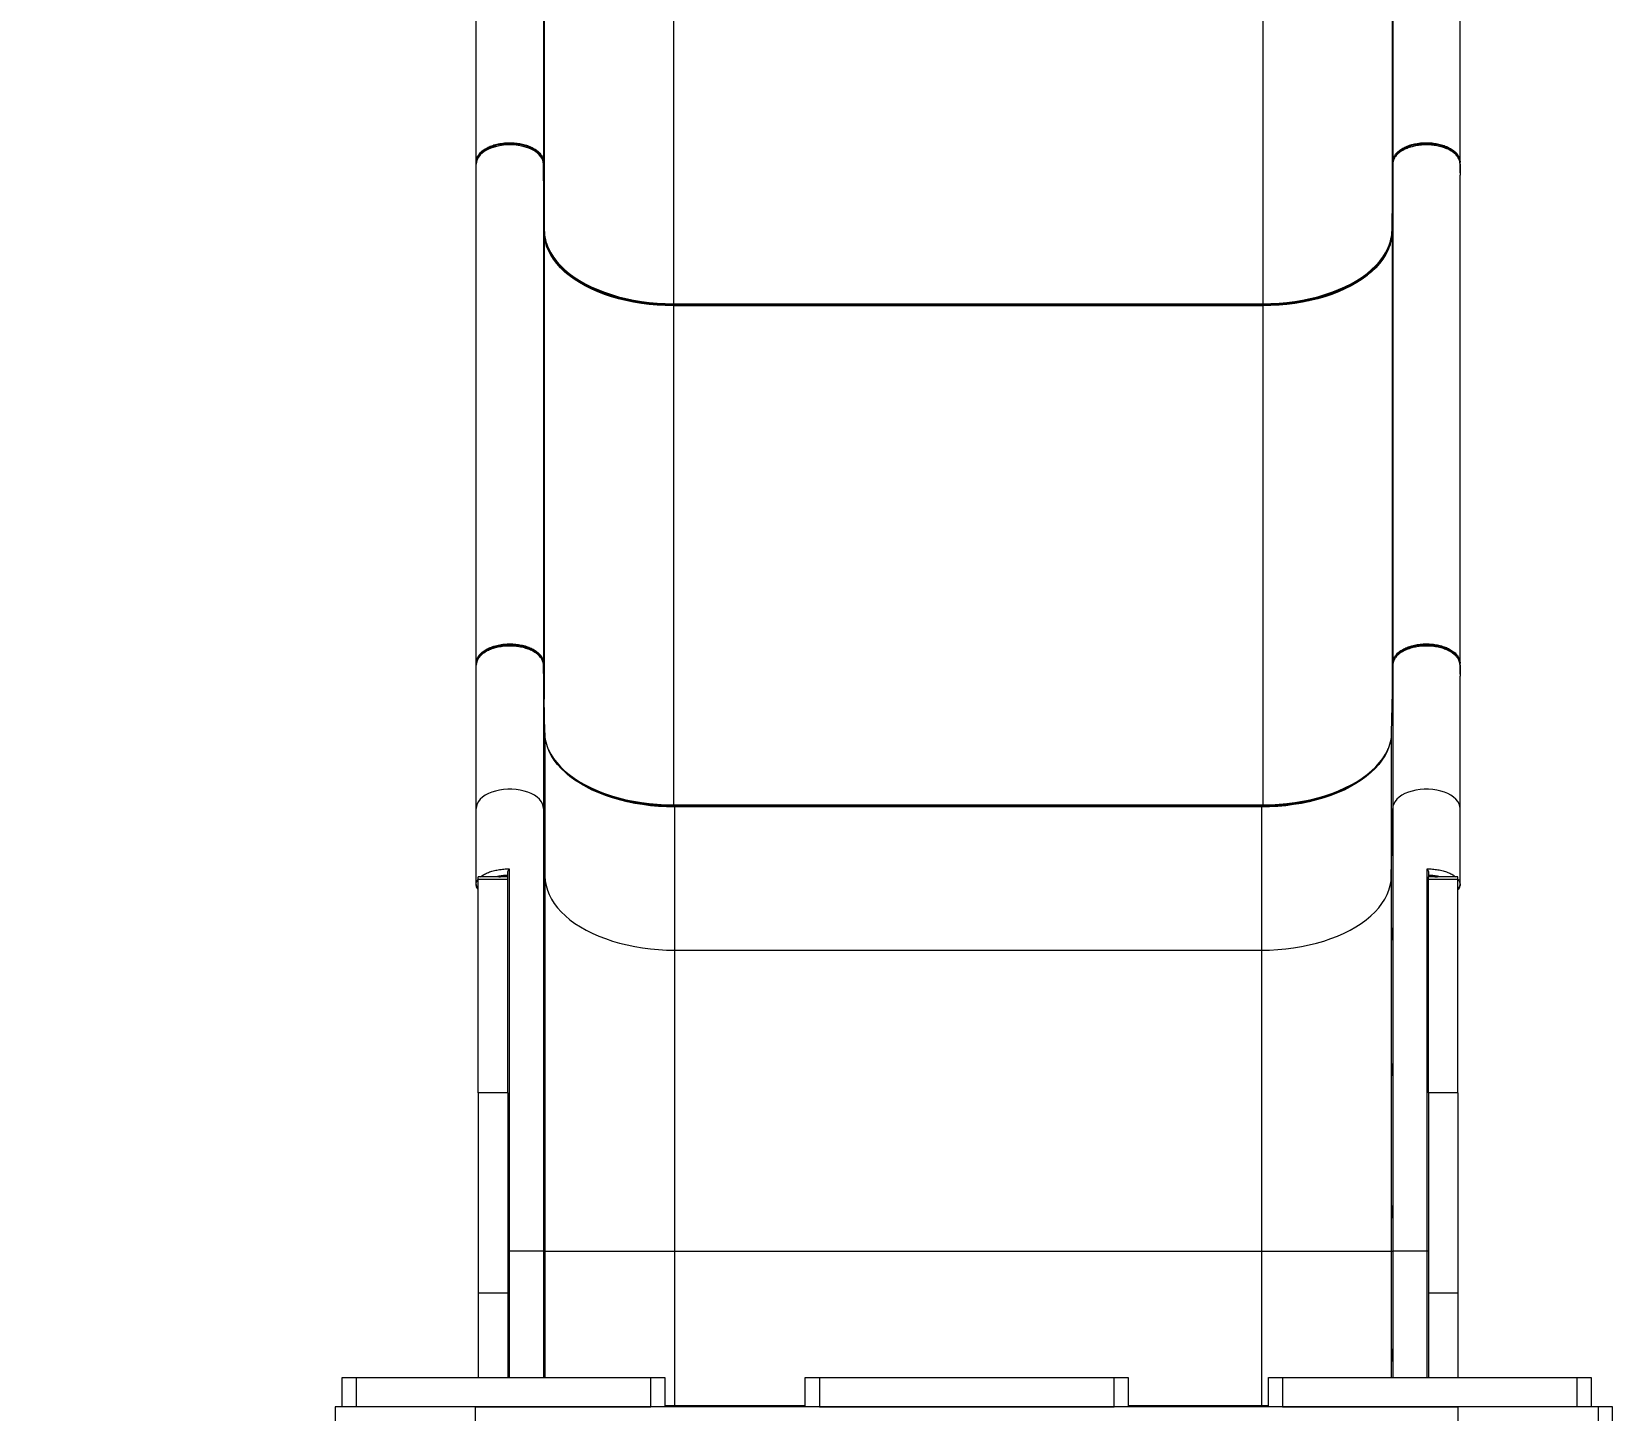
# Model space of a CAD drawing. Header units: millimetres. Extents: x -5377 to 4858, y -4782 to 4333.
# Drawn here: x -1192 to -66, y 369 to 1352 of the extents above; entities that cross this region are included whole.
import ezdxf

# ---------------------------------------------------------------- set-up
doc = ezdxf.new("R2010")
doc.units = ezdxf.units.MM
for name, color, linetype in [('DIKOM_ОБЪЕКТ', 7, 'Continuous'), ('DIKOM_РАЗМЕР_ЗОНА', 7, 'Continuous'), ('DIKOM_РАЗМЕР_ОБЪЕКТА', 7, 'Continuous')]:
    doc.layers.add(name, color=color, linetype=linetype)
doc.styles.add('style1', font='arial.ttf', dxfattribs={"width": 0.8})
doc.dimstyles.new('1-50', dxfattribs={"dimtxt": 300, "dimasz": 200, "dimexe": 100, "dimexo": 0, "dimgap": 100, "dimtad": 1, "dimtxsty": 'style1', "dimcen": 200, "dimclrd": 7, "dimclre": 7, "dimclrt": 7, "dimadec": 1, "dimazin": 2, "dimtfac": 1, "dimtmove": 0, "dimatfit": 2, "dimfxl": 0, "dimlwd": 25, "dimlwe": 18, "dimarcsym": 0})

# ---------------------------------------------------------------- blocks, each defined once
blk = doc.blocks.new('*D10')
at = {"layer": 'Defpoints', "color": 0, "transparency": 16777216}
for p in [(-526.7, 2333.1), (-3994.2, -1578.3), (-849, -1578.3)]:
    blk.add_point(p, dxfattribs=at)
at = {"layer": 'DIKOM_РАЗМЕР_ОБЪЕКТА', "color": 7, "lineweight": 18, "transparency": 16777216}
for p, q in [((-526.7, 2333.1), (-4094.2, 2333.1)), ((-849, -1578.3), (-4094.2, -1578.3))]:
    blk.add_line(p, q, dxfattribs=at)
at = {"layer": 'DIKOM_РАЗМЕР_ОБЪЕКТА', "color": 7, "lineweight": 25, "transparency": 16777216}
blk.add_line((-3994.2, 2133.1), (-3994.2, -1378.3), dxfattribs=at)
at = {"layer": 'DIKOM_РАЗМЕР_ОБЪЕКТА', "color": 7, "transparency": 16777216}
for points in [[(-4027.6, 2133.1), (-3960.9, 2133.1), (-3994.2, 2333.1)], [(-4027.6, -1378.3), (-3960.9, -1378.3), (-3994.2, -1578.3)]]:
    blk.add_solid(points, dxfattribs=at)
at = {"layer": 'DIKOM_РАЗМЕР_ОБЪЕКТА', "color": 7, "transparency": 16777216, "insert": (-4247.5, 413.7), "char_height": 300, "attachment_point": 5, "rotation": 90, "style": 'style1'}
blk.add_mtext('3900', dxfattribs=at)
blk = doc.blocks.new('*D12')
at = {"layer": 'Defpoints', "color": 0, "transparency": 16777216}
for p in [(-965.4, 4333.1), (-4926.5, -3078.3), (-965.4, -3078.3)]:
    blk.add_point(p, dxfattribs=at)
at = {"layer": 'DIKOM_РАЗМЕР_ЗОНА', "color": 7, "lineweight": 18, "transparency": 16777216}
for p, q in [((-965.4, 4333.1), (-5026.5, 4333.1)), ((-965.4, -3078.3), (-5026.5, -3078.3))]:
    blk.add_line(p, q, dxfattribs=at)
at = {"layer": 'DIKOM_РАЗМЕР_ЗОНА', "color": 7, "lineweight": 25, "transparency": 16777216}
blk.add_line((-4926.5, 4133.1), (-4926.5, -2878.3), dxfattribs=at)
at = {"layer": 'DIKOM_РАЗМЕР_ЗОНА', "color": 7, "transparency": 16777216}
for points in [[(-4959.9, 4133.1), (-4893.2, 4133.1), (-4926.5, 4333.1)], [(-4959.9, -2878.3), (-4893.2, -2878.3), (-4926.5, -3078.3)]]:
    blk.add_solid(points, dxfattribs=at)
at = {"layer": 'DIKOM_РАЗМЕР_ЗОНА', "color": 7, "transparency": 16777216, "insert": (-5179.7, 445.5), "char_height": 300, "attachment_point": 5, "rotation": 90, "style": 'style1'}
blk.add_mtext('7400', dxfattribs=at)

msp = doc.modelspace()

# ---------------------------------------------------------------- linework, layer by layer
at = {"layer": 'DIKOM_ОБЪЕКТ', "color": 7, "linetype": 'Continuous', "lineweight": 15}
for p, q in [((-827.45, 1614.272), (-827.45, 1258.628)), ((-222.45, 1614.272), (-222.45, 1258.628)), ((-875.45, 1258.628), (-875.45, 1606.429)), ((-174.45, 1258.628), (-174.45, 1606.429)), ((-826.947, 1565.777), (-826.947, 1210.134)), ((-222.953, 1565.777), (-222.953, 1210.134)), ((-734.948, 1513.322), (-734.948, 1157.679)), ((-314.952, 1513.322), (-314.952, 1157.679)), ((-875.45, 1250.917), (-875.45, 1258.628)), ((-875.45, 1249.278), (-875.45, 1257.121)), ((-827.45, 1258.628), (-826.947, 1210.134)), ((-827.45, 1257.147), (-827.45, 1257.149)), ((-827.45, 1257.121), (-827.45, 1257.121)), ((-827.45, 1257.121), (-827.45, 901.478)), ((-826.947, 1208.627), (-827.45, 1257.121)), ((-222.953, 1210.134), (-222.45, 1258.628)), ((-222.45, 1258.628), (-222.434, 1258.859)), ((-222.45, 1257.136), (-222.45, 1257.121)), ((-222.45, 1257.121), (-222.45, 1257.121)), ((-222.45, 1257.121), (-222.45, 901.478)), ((-174.45, 1250.917), (-174.45, 1258.628)), ((-174.45, 1257.121), (-174.45, 1249.278)), ((-875.45, 901.478), (-875.45, 1249.278)), ((-174.45, 901.478), (-174.45, 1249.278)), ((-826.947, 1208.627), (-826.947, 875.757)), ((-222.953, 1210.134), (-222.95, 1210.072)), ((-222.953, 1208.627), (-222.953, 875.757)), ((-734.948, 1157.679), (-734.948, 1156.932)), ((-734.948, 1157.679), (-314.952, 1157.679)), ((-314.952, 1156.932), (-734.948, 1156.932)), ((-734.948, 1156.385), (-734.948, 1156.932)), ((-314.952, 1156.385), (-734.948, 1156.385)), ((-734.948, 1156.172), (-734.948, 1156.385)), ((-734.948, 1156.172), (-734.948, 800.529)), ((-314.952, 1156.172), (-734.948, 1156.172)), ((-314.952, 1157.679), (-314.952, 1156.932)), ((-314.952, 1156.932), (-314.952, 1156.385)), ((-314.952, 1156.172), (-314.952, 1156.385)), ((-314.952, 1156.172), (-314.952, 800.529)), ((-875.45, 893.766), (-875.45, 901.478)), ((-827.45, 901.478), (-827.419, 898.468)), ((-222.481, 898.468), (-222.45, 901.478)), ((-222.45, 901.478), (-222.434, 901.709)), ((-174.45, 893.766), (-174.45, 901.478)), ((-875.45, 892.128), (-875.45, 899.971)), ((-875.45, 797.926), (-875.45, 892.128)), ((-827.45, 899.971), (-827.45, 797.926)), ((-826.449, 851.791), (-827.45, 899.971)), ((-222.45, 899.971), (-223.451, 851.791)), ((-222.45, 899.971), (-222.45, 797.926)), ((-174.45, 899.971), (-174.45, 892.128)), ((-174.45, 797.926), (-174.45, 892.128)), ((-826.449, 851.791), (-826.449, 749.745)), ((-223.451, 851.791), (-223.451, 749.745)), ((-225.619, 840.683), (-225.52, 840.916)), ((-734.948, 800.529), (-734.948, 799.781)), ((-734.948, 800.529), (-314.952, 800.529)), ((-314.952, 799.781), (-734.948, 799.781)), ((-734.948, 799.244), (-734.948, 799.781)), ((-314.952, 800.529), (-314.952, 799.781)), ((-314.952, 799.781), (-314.952, 799.242)), ((-875.45, 743.665), (-875.45, 797.926)), ((-827.45, 797.926), (-827.45, 482.459)), ((-827.45, 797.926), (-826.449, 749.745)), ((-315.95, 799.235), (-733.95, 799.235)), ((-733.95, 799.235), (-733.95, 799.022)), ((-733.95, 696.976), (-733.95, 799.022)), ((-315.95, 799.022), (-733.95, 799.022)), ((-315.95, 799.235), (-315.95, 799.022)), ((-315.95, 799.022), (-315.95, 696.976)), ((-223.451, 749.745), (-222.45, 797.926)), ((-222.45, 797.926), (-222.45, 482.459)), ((-174.45, 743.665), (-174.45, 797.926)), ((-851.972, 754.948), (-851.972, 482.459)), ((-197.928, 482.459), (-197.928, 754.948)), ((-875.45, 743.1), (-875.45, 743.665)), ((-852.95, 749.164), (-873.95, 749.164)), ((-873.95, 747.265), (-873.95, 749.164)), ((-852.95, 747.265), (-873.95, 747.265)), ((-873.95, 595.405), (-873.95, 747.265)), ((-852.95, 749.164), (-852.95, 752.386)), ((-852.95, 747.265), (-852.95, 749.164)), ((-852.95, 595.405), (-852.95, 747.265)), ((-826.449, 749.745), (-826.449, 482.459)), ((-223.451, 749.745), (-223.451, 482.459)), ((-196.95, 752.386), (-196.95, 749.164)), ((-175.95, 749.164), (-196.95, 749.164)), ((-196.95, 747.265), (-196.95, 749.164)), ((-175.95, 747.265), (-196.95, 747.265)), ((-196.95, 595.405), (-196.95, 747.265)), ((-175.95, 747.265), (-175.95, 749.164)), ((-175.95, 595.405), (-175.95, 747.265)), ((-174.45, 743.665), (-174.45, 743.1)), ((-875.45, 743.054), (-875.45, 743.1)), ((-174.45, 743.1), (-174.45, 743.054)), ((-733.95, 482.459), (-733.95, 696.976)), ((-733.95, 696.976), (-315.95, 696.976)), ((-315.95, 696.976), (-315.95, 482.459)), ((-852.95, 595.405), (-873.95, 595.405)), ((-873.95, 595.405), (-873.95, 452.654)), ((-852.95, 595.405), (-852.95, 452.654)), ((-175.95, 595.405), (-196.95, 595.405)), ((-196.95, 595.405), (-196.95, 452.654)), ((-175.95, 595.405), (-175.95, 452.654)), ((-852.95, 482.459), (-851.972, 482.459)), ((-827.45, 482.459), (-851.972, 482.459)), ((-851.972, 482.459), (-851.972, 392.503)), ((-827.45, 482.459), (-827.45, 392.503)), ((-827.45, 482.459), (-826.449, 482.459)), ((-826.449, 482.459), (-733.95, 482.459)), ((-826.449, 482.459), (-826.449, 392.503)), ((-733.95, 372.503), (-733.95, 482.459)), ((-733.95, 482.459), (-315.95, 482.459)), ((-315.95, 482.459), (-223.451, 482.459)), ((-315.95, 482.459), (-315.95, 372.503)), ((-223.451, 482.459), (-222.45, 482.459)), ((-223.451, 482.459), (-223.451, 392.503)), ((-222.45, 482.459), (-222.45, 392.503)), ((-197.928, 482.459), (-222.45, 482.459)), ((-196.95, 482.459), (-197.928, 482.459)), ((-197.928, 392.503), (-197.928, 482.459)), ((-852.95, 452.654), (-873.95, 452.654)), ((-873.95, 452.654), (-873.95, 392.503)), ((-852.95, 452.654), (-852.95, 392.503)), ((-175.95, 452.654), (-196.95, 452.654)), ((-196.95, 452.654), (-196.95, 392.503)), ((-175.95, 452.654), (-175.95, 392.503)), ((-970.95, 371.503), (-970.95, 392.503)), ((-970.95, 392.503), (-960.95, 392.503)), ((-960.95, 392.503), (-960.95, 371.503)), ((-960.95, 392.503), (-750.95, 392.503)), ((-750.95, 371.503), (-750.95, 392.503)), ((-750.95, 392.503), (-740.95, 392.503)), ((-740.95, 392.503), (-740.95, 371.503)), ((-640.95, 371.503), (-640.95, 392.503)), ((-640.95, 392.503), (-630.95, 392.503)), ((-630.95, 392.503), (-630.95, 371.503)), ((-630.95, 392.503), (-420.95, 392.503)), ((-420.95, 371.503), (-420.95, 392.503)), ((-420.95, 392.503), (-410.95, 392.503)), ((-410.95, 392.503), (-410.95, 371.503)), ((-310.95, 371.503), (-310.95, 392.503)), ((-310.95, 392.503), (-300.95, 392.503)), ((-300.95, 392.503), (-300.95, 371.503)), ((-300.95, 392.503), (-90.95, 392.503)), ((-90.95, 371.503), (-90.95, 392.503)), ((-90.95, 392.503), (-80.95, 392.503)), ((-80.95, 392.503), (-80.95, 371.503)), ((-740.95, 372.503), (-733.95, 372.503)), ((-733.95, 371.503), (-733.95, 372.503)), ((-733.95, 372.503), (-640.95, 372.503)), ((-410.95, 372.503), (-315.95, 372.503)), ((-315.95, 371.503), (-315.95, 372.503)), ((-315.95, 372.503), (-310.95, 372.503)), ((-875.95, 371.503), (-975.95, 371.503)), ((-975.95, 371.503), (-975.95, 271.503)), ((-875.95, 271.503), (-875.95, 371.503)), ((-875.95, 371.503), (-750.95, 371.503)), ((-175.95, 371.503), (-875.95, 371.503)), ((-630.95, 371.503), (-420.95, 371.503)), ((-300.95, 371.503), (-175.95, 371.503)), ((-175.95, 371.503), (-175.95, 271.503)), ((-75.95, 371.503), (-175.95, 371.503)), ((-65.95, 371.503), (-75.95, 371.503)), ((-75.95, 191.503), (-75.95, 371.503)), ((-65.95, 191.503), (-65.95, 371.503))]:
    msp.add_line(p, q, dxfattribs=at)
at = {"layer": 'DIKOM_ОБЪЕКТ', "color": 7, "linetype": 'Continuous', "lineweight": 15, "flags": 128}
for points in [[(-827.45, 1257.147), (-827.645, 1258.871), (-828.214, 1260.568), (-829.15, 1262.21), (-830.437, 1263.772), (-832.055, 1265.229), (-833.978, 1266.559), (-836.177, 1267.74), (-838.616, 1268.754), (-841.257, 1269.584), (-844.059, 1270.218), (-846.978, 1270.646), (-849.966, 1270.861), (-852.978, 1270.859), (-855.967, 1270.641), (-858.884, 1270.21), (-861.683, 1269.573), (-864.322, 1268.74), (-866.758, 1267.724), (-868.953, 1266.54), (-870.872, 1265.209), (-872.485, 1263.75), (-873.767, 1262.186), (-874.697, 1260.543), (-875.261, 1258.846), (-875.45, 1257.121)], [(-222.45, 1257.121), (-222.456, 1256.548), (-222.48, 1254.253), (-222.575, 1245.076), (-222.953, 1208.627)], [(-826.947, 1210.134), (-826.952, 1210.054), (-826.961, 1209.996)], [(-811.055, 1179.294), (-812.438, 1180.497), (-815.389, 1183.332), (-818.024, 1186.269), (-820.334, 1189.294), (-822.309, 1192.396), (-823.943, 1195.563), (-825.227, 1198.782), (-826.158, 1202.041), (-826.732, 1205.327), (-826.947, 1208.627)], [(-222.953, 1208.627), (-223.168, 1205.327), (-223.742, 1202.041), (-224.673, 1198.782), (-225.958, 1195.563), (-227.591, 1192.396), (-229.566, 1189.294), (-231.876, 1186.269), (-234.512, 1183.332), (-237.462, 1180.497), (-240.564, 1177.892)], [(-734.948, 1156.932), (-740.722, 1157.035), (-746.472, 1157.346), (-752.178, 1157.862), (-757.816, 1158.582), (-763.364, 1159.503), (-768.801, 1160.621), (-774.106, 1161.932), (-779.257, 1163.431), (-784.234, 1165.112), (-789.019, 1166.968), (-793.592, 1168.992), (-797.935, 1171.176), (-802.031, 1173.512), (-805.865, 1175.99), (-809.421, 1178.6), (-812.685, 1181.334), (-815.645, 1184.179), (-818.288, 1187.124), (-820.606, 1190.159), (-822.587, 1193.271), (-824.226, 1196.448), (-825.515, 1199.677), (-825.568, 1199.834)], [(-823.933, 1197.049), (-822.309, 1193.903), (-820.334, 1190.801), (-818.024, 1187.776), (-815.389, 1184.839), (-812.438, 1182.003), (-809.184, 1179.279), (-805.64, 1176.676), (-801.818, 1174.206), (-797.735, 1171.878), (-793.406, 1169.701), (-788.847, 1167.683), (-784.078, 1165.833), (-779.116, 1164.158), (-773.981, 1162.664), (-768.694, 1161.357), (-763.274, 1160.242), (-757.743, 1159.324), (-752.123, 1158.607), (-746.436, 1158.092), (-740.703, 1157.782), (-734.948, 1157.679)], [(-224.332, 1199.834), (-224.385, 1199.677), (-225.674, 1196.448), (-227.313, 1193.271), (-229.294, 1190.159), (-231.612, 1187.124), (-234.255, 1184.179), (-237.215, 1181.334), (-240.479, 1178.6), (-244.035, 1175.99), (-247.869, 1173.512), (-251.965, 1171.176), (-256.308, 1168.992), (-260.881, 1166.968), (-265.666, 1165.112), (-270.643, 1163.431), (-275.795, 1161.932), (-281.099, 1160.621), (-286.536, 1159.503), (-292.085, 1158.582), (-297.722, 1157.862), (-303.428, 1157.346), (-309.178, 1157.035), (-314.952, 1156.932)], [(-314.952, 1157.679), (-309.197, 1157.782), (-303.464, 1158.092), (-297.777, 1158.607), (-292.157, 1159.324), (-286.626, 1160.242), (-281.206, 1161.357), (-275.919, 1162.664), (-270.784, 1164.158), (-265.822, 1165.833), (-261.053, 1167.683), (-256.495, 1169.701), (-252.165, 1171.878), (-248.082, 1174.206), (-244.26, 1176.676), (-240.716, 1179.279), (-237.462, 1182.003), (-234.512, 1184.839), (-231.876, 1187.776), (-229.566, 1190.801), (-227.591, 1193.903), (-225.958, 1197.069), (-225.619, 1197.833)], [(-734.948, 1156.172), (-740.703, 1156.275), (-746.436, 1156.585), (-752.123, 1157.1), (-757.743, 1157.817), (-763.274, 1158.735), (-768.694, 1159.85), (-773.981, 1161.157), (-779.116, 1162.651), (-784.078, 1164.326), (-788.847, 1166.176), (-793.406, 1168.194), (-797.735, 1170.371), (-801.818, 1172.699), (-805.64, 1175.169), (-809.184, 1177.772), (-811.055, 1179.294)], [(-240.564, 1177.892), (-240.716, 1177.772), (-244.26, 1175.169), (-248.082, 1172.699), (-252.165, 1170.371), (-256.495, 1168.194), (-261.053, 1166.176), (-265.822, 1164.326), (-270.784, 1162.651), (-275.919, 1161.157), (-281.206, 1159.85), (-286.626, 1158.735), (-292.157, 1157.817), (-297.777, 1157.1), (-303.464, 1156.585), (-309.197, 1156.275), (-314.952, 1156.172)], [(-810.348, 822.166), (-811.878, 823.494), (-814.844, 826.347), (-817.493, 829.301), (-819.814, 832.344), (-821.798, 835.464), (-823.439, 838.65), (-824.728, 841.888), (-825.662, 845.166), (-826.236, 848.471), (-826.449, 851.791)], [(-223.451, 851.791), (-223.664, 848.471), (-224.238, 845.166), (-225.172, 841.888), (-226.461, 838.65), (-228.102, 835.464), (-230.086, 832.344), (-232.407, 829.301), (-235.056, 826.347), (-238.022, 823.494), (-241.261, 820.778)], [(-823.933, 839.899), (-822.309, 836.752), (-820.334, 833.65), (-818.024, 830.625), (-815.389, 827.689), (-812.438, 824.853), (-809.184, 822.129), (-805.64, 819.526), (-801.818, 817.056), (-797.735, 814.728), (-793.406, 812.551), (-788.847, 810.533), (-784.078, 808.683), (-779.116, 807.008), (-773.981, 805.513), (-768.694, 804.207), (-763.274, 803.092), (-757.743, 802.174), (-752.123, 801.456), (-746.436, 800.942), (-740.703, 800.632), (-734.948, 800.529)], [(-314.952, 800.529), (-309.197, 800.632), (-303.464, 800.942), (-297.777, 801.456), (-292.157, 802.174), (-286.626, 803.092), (-281.206, 804.207), (-275.919, 805.513), (-270.784, 807.008), (-265.822, 808.683), (-261.053, 810.533), (-256.495, 812.551), (-252.165, 814.728), (-248.082, 817.056), (-244.26, 819.526), (-240.716, 822.129), (-237.462, 824.853), (-234.512, 827.689), (-231.876, 830.625), (-229.566, 833.65), (-227.591, 836.752), (-225.958, 839.919), (-225.619, 840.683)], [(-733.95, 799.022), (-739.738, 799.126), (-745.504, 799.437), (-751.224, 799.955), (-756.876, 800.677), (-762.439, 801.601), (-767.89, 802.722), (-773.208, 804.037), (-778.372, 805.54), (-783.362, 807.226), (-788.158, 809.087), (-792.742, 811.117), (-797.095, 813.307), (-801.201, 815.65), (-805.044, 818.135), (-808.607, 820.753), (-810.348, 822.166)], [(-827.45, 797.926), (-827.639, 799.651), (-828.204, 801.349), (-829.135, 802.993), (-830.419, 804.557), (-832.034, 806.017), (-833.955, 807.349), (-836.152, 808.532), (-838.59, 809.549), (-841.231, 810.381), (-844.034, 811.018), (-846.953, 811.448), (-849.943, 811.664), (-852.957, 811.664), (-855.947, 811.448), (-858.866, 811.018), (-861.669, 810.381), (-864.31, 809.549), (-866.748, 808.532), (-868.945, 807.349), (-870.866, 806.017), (-872.481, 804.557), (-873.765, 802.993), (-874.696, 801.349), (-875.261, 799.651), (-875.45, 797.926)], [(-734.948, 799.781), (-740.722, 799.885), (-746.472, 800.196), (-752.178, 800.712), (-757.816, 801.432), (-763.364, 802.353), (-768.801, 803.471), (-774.106, 804.782), (-779.257, 806.281), (-784.234, 807.962), (-789.019, 809.818), (-793.592, 811.842), (-797.935, 814.026), (-802.031, 816.361), (-804.574, 817.969)], [(-241.261, 820.778), (-241.293, 820.753), (-244.856, 818.135), (-248.699, 815.65), (-252.805, 813.307), (-257.158, 811.117), (-261.742, 809.087), (-266.538, 807.226), (-271.528, 805.54), (-276.692, 804.037), (-282.01, 802.722), (-287.461, 801.601), (-293.024, 800.677), (-298.676, 799.955), (-304.396, 799.437), (-310.162, 799.126), (-315.95, 799.022)], [(-241.399, 820.742), (-244.035, 818.839), (-247.869, 816.361), (-251.965, 814.026), (-256.308, 811.842), (-260.881, 809.818), (-265.666, 807.962), (-270.643, 806.281), (-275.795, 804.782), (-281.099, 803.471), (-286.536, 802.353), (-292.085, 801.432), (-297.722, 800.712), (-303.428, 800.196), (-309.178, 799.885), (-314.952, 799.781)], [(-174.45, 797.926), (-174.639, 799.651), (-175.204, 801.349), (-176.135, 802.993), (-177.419, 804.557), (-179.034, 806.017), (-180.955, 807.349), (-183.152, 808.532), (-185.59, 809.549), (-188.231, 810.381), (-191.034, 811.018), (-193.953, 811.448), (-196.943, 811.664), (-199.957, 811.664), (-202.947, 811.448), (-205.866, 811.018), (-208.669, 810.381), (-211.31, 809.549), (-213.748, 808.532), (-215.945, 807.349), (-217.866, 806.017), (-219.481, 804.557), (-220.765, 802.993), (-221.696, 801.349), (-222.261, 799.651), (-222.45, 797.926)], [(-826.449, 749.745), (-826.236, 746.426), (-825.662, 743.121), (-824.728, 739.843), (-823.439, 736.604), (-821.798, 733.419), (-819.814, 730.298), (-817.493, 727.255), (-814.844, 724.301), (-811.878, 721.448), (-808.607, 718.708), (-805.044, 716.089), (-801.201, 713.604), (-797.095, 711.262), (-792.742, 709.071), (-788.158, 707.042), (-783.362, 705.18), (-778.372, 703.495), (-773.208, 701.992), (-767.89, 700.677), (-762.439, 699.555), (-756.876, 698.632), (-751.224, 697.91), (-745.504, 697.392), (-739.738, 697.08), (-733.95, 696.976)], [(-315.95, 696.976), (-310.162, 697.08), (-304.396, 697.392), (-298.676, 697.91), (-293.024, 698.632), (-287.461, 699.555), (-282.01, 700.677), (-276.692, 701.992), (-271.528, 703.495), (-266.538, 705.18), (-261.742, 707.042), (-257.158, 709.071), (-252.805, 711.262), (-248.699, 713.604), (-244.856, 716.089), (-241.293, 718.708), (-238.022, 721.448), (-235.056, 724.301), (-232.407, 727.255), (-230.086, 730.298), (-228.102, 733.419), (-226.461, 736.604), (-225.172, 739.843), (-224.238, 743.121), (-223.664, 746.426), (-223.451, 749.745)]]:
    msp.add_lwpolyline(points, dxfattribs=at)
at = {"layer": 'DIKOM_ОБЪЕКТ', "color": 7, "linetype": 'Continuous', "lineweight": 15}
for centre, radius, start, end in [((-874.754, 1258.631), 0.697, 180.238374, 208.979272), ((-175.164, 1258.635), 0.714, 323.736567, 359.46999), ((-794.433, 1210.733), 32.519, 181.055212, 204.884304), ((-254.93, 1210.625), 31.98, 336.422572, 359.120464), ((-874.697, 901.495), 0.754, 181.315462, 232.332299), ((-175.204, 901.495), 0.754, 307.675252, 358.677574), ((-872.53, 743.728), 2.921, 181.232776, 240.905315), ((-177.37, 743.728), 2.921, 299.093105, 358.767169), ((-872.53, 743.163), 2.921, 181.232776, 240.905315), ((-872.05, 743.054), 3.4, 180, 236.025524), ((-177.37, 743.163), 2.921, 299.093105, 358.767169), ((-177.85, 743.054), 3.4, 303.974476, 0)]:
    msp.add_arc(centre, radius, start, end, dxfattribs=at)
msp.add_ellipse((-851.45, 1233.059), major_axis=(-22.899, -27.123), ratio=0.26493161, start_param=2.83752558, end_param=2.83939039, dxfattribs=at)
for centre in [(-827.269, 408.448), (-222.631, 408.448)]:
    msp.add_ellipse(centre, major_axis=(0, -4.5), ratio=0.01192085, dxfattribs=at)
for points, knots in [([(-875.45, 1258.628), (-875.438, 1258.944), (-875.399, 1260.021), (-874.888, 1261.872), (-873.62, 1264.07), (-871.7, 1266.14), (-869.228, 1267.973), (-866.226, 1269.56), (-862.716, 1270.866), (-858.68, 1271.84), (-854.445, 1272.361), (-850.239, 1272.44), (-846.257, 1272.137), (-842.372, 1271.441), (-838.766, 1270.394), (-835.489, 1268.996), (-832.693, 1267.321), (-830.403, 1265.383), (-828.737, 1263.263), (-827.655, 1260.984), (-827.519, 1259.421), (-827.45, 1258.628)], [0, 0, 0, 0, 0.02188151, 0.07480874, 0.12927008, 0.18219717, 0.23665907, 0.28958649, 0.34404836, 0.40250686, 0.46305788, 0.51549694, 0.56942702, 0.62235343, 0.67681557, 0.72974241, 0.78420442, 0.83713192, 0.89159363, 0.94500745, 1, 1, 1, 1]), ([(-827.97, 1259.564), (-828.002, 1259.835), (-828.127, 1260.869), (-829.024, 1262.611), (-830.649, 1264.71), (-832.898, 1266.62), (-835.671, 1268.282), (-838.887, 1269.66), (-842.466, 1270.7), (-846.283, 1271.389), (-850.235, 1271.691), (-854.365, 1271.618), (-858.564, 1271.1), (-862.541, 1270.151), (-866.028, 1268.852), (-868.985, 1267.297), (-871.447, 1265.476), (-873.306, 1263.443), (-874.393, 1261.757), (-874.632, 1260.749), (-874.692, 1260.499)], [0, 0, 0, 0, 0.02103746, 0.08026879, 0.13949864, 0.19872765, 0.25796181, 0.31719504, 0.37642832, 0.4356622, 0.49433333, 0.5530043, 0.61864512, 0.68428526, 0.74351637, 0.80274805, 0.86197684, 0.92120652, 0.98043615, 1, 1, 1, 1]), ([(-174.45, 1257.121), (-174.508, 1257.849), (-174.628, 1259.339), (-175.617, 1261.556), (-177.22, 1263.683), (-179.456, 1265.642), (-182.205, 1267.343), (-185.444, 1268.768), (-189.02, 1269.851), (-192.898, 1270.581), (-196.898, 1270.924), (-200.978, 1270.877), (-204.951, 1270.441), (-208.774, 1269.621), (-212.271, 1268.456), (-215.405, 1266.956), (-218.032, 1265.193), (-220.127, 1263.183), (-221.504, 1261.132), (-222.305, 1259.091), (-222.402, 1257.792), (-222.45, 1257.136)], [0, 0, 0, 0, 0.05047634, 0.10341854, 0.15789682, 0.21083954, 0.26531742, 0.31826041, 0.37273846, 0.42568099, 0.48015906, 0.53310176, 0.58757971, 0.64052261, 0.69500053, 0.74794312, 0.80242092, 0.85536356, 0.90984183, 0.95446768, 1, 1, 1, 1]), ([(-222.434, 1258.859), (-222.42, 1259.158), (-222.375, 1260.112), (-221.915, 1261.721), (-220.854, 1263.721), (-219.151, 1265.723), (-216.794, 1267.606), (-213.891, 1269.253), (-210.579, 1270.584), (-206.891, 1271.584), (-203.933, 1272.062), (-200.843, 1272.358), (-197.611, 1272.459), (-193.433, 1272.163), (-189.449, 1271.459), (-185.837, 1270.419), (-182.551, 1269.028), (-179.746, 1267.358), (-177.444, 1265.424), (-175.76, 1263.301), (-174.659, 1261.01), (-174.52, 1259.43), (-174.45, 1258.628)], [0, 0, 0, 0, 0.02089845, 0.0666099, 0.113286, 0.16649418, 0.22124499, 0.27445322, 0.3292044, 0.38241234, 0.43716311, 0.4515488, 0.50787176, 0.56603668, 0.61924456, 0.67399587, 0.72720384, 0.78195496, 0.83516333, 0.88991385, 0.94413904, 1, 1, 1, 1]), ([(-175.034, 1259.953), (-175.055, 1260.109), (-175.182, 1261.028), (-176.06, 1262.655), (-177.687, 1264.751), (-179.95, 1266.656), (-182.733, 1268.313), (-185.957, 1269.685), (-189.543, 1270.718), (-193.453, 1271.415), (-197.598, 1271.709), (-200.791, 1271.613), (-203.847, 1271.321), (-206.768, 1270.849), (-210.399, 1269.871), (-213.685, 1268.549), (-216.546, 1266.935), (-218.89, 1265.065), (-220.551, 1263.095), (-221.516, 1261.413), (-221.747, 1260.425), (-221.827, 1260.086)], [0, 0, 0, 0, 0.01216427, 0.07134438, 0.13052669, 0.18970856, 0.24889268, 0.30807639, 0.36726094, 0.42644537, 0.4892072, 0.55196911, 0.56773935, 0.62692333, 0.68610759, 0.74529089, 0.80447412, 0.86365436, 0.92283453, 0.97348168, 1, 1, 1, 1]), ([(-827.45, 1258.628), (-827.45, 1258.613), (-827.453, 1258.507), (-827.508, 1258.29), (-827.661, 1258.133), (-827.743, 1258.049)], [0, 0, 0, 0, 0.070805218, 0.500607124, 1, 1, 1, 1]), ([(-827.45, 1257.122), (-827.45, 1257.124), (-827.45, 1257.132), (-827.45, 1257.14), (-827.45, 1257.146)], [0, 0, 0, 0, 0.24517997, 1, 1, 1, 1]), ([(-734.948, 1156.385), (-735.893, 1156.39), (-738.635, 1156.405), (-743.169, 1156.567), (-748.525, 1156.931), (-753.835, 1157.476), (-759.079, 1158.197), (-764.241, 1159.093), (-769.301, 1160.16), (-774.244, 1161.395), (-779.051, 1162.793), (-783.706, 1164.35), (-788.194, 1166.059), (-792.498, 1167.915), (-796.604, 1169.912), (-800.497, 1172.042), (-804.171, 1174.296), (-807.582, 1176.677), (-809.899, 1178.423), (-810.998, 1179.402), (-811.128, 1179.518)], [0, 0, 0, 0, 0.031572773, 0.091614729, 0.151662764, 0.211708398, 0.271752744, 0.331793784, 0.391831275, 0.451864817, 0.51189357, 0.571917372, 0.631935471, 0.691947737, 0.751953891, 0.81195481, 0.871951179, 0.931945056, 0.991937511, 1, 1, 1, 1]), ([(-240.483, 1178.117), (-241.458, 1177.367), (-243.505, 1175.795), (-246.93, 1173.536), (-250.671, 1171.319), (-254.638, 1169.233), (-258.812, 1167.282), (-263.179, 1165.474), (-267.724, 1163.815), (-272.431, 1162.311), (-277.285, 1160.967), (-282.268, 1159.787), (-287.364, 1158.776), (-292.555, 1157.938), (-297.823, 1157.275), (-303.15, 1156.79), (-308.424, 1156.49), (-312.365, 1156.392), (-314.509, 1156.386), (-314.952, 1156.385)], [0, 0, 0, 0, 0.05651907, 0.1185981, 0.18067511, 0.24275272, 0.30483197, 0.3669157, 0.42900395, 0.49109696, 0.55319485, 0.61529745, 0.67740423, 0.73951444, 0.80162804, 0.86374372, 0.92586156, 0.9847157, 1, 1, 1, 1]), ([(-875.45, 901.478), (-875.438, 901.793), (-875.399, 902.871), (-874.888, 904.721), (-873.62, 906.92), (-871.7, 908.99), (-869.228, 910.822), (-866.226, 912.41), (-862.716, 913.715), (-858.68, 914.689), (-854.445, 915.211), (-850.239, 915.29), (-846.257, 914.986), (-842.372, 914.291), (-838.766, 913.243), (-835.489, 911.846), (-832.693, 910.171), (-830.403, 908.232), (-828.737, 906.112), (-827.655, 903.834), (-827.519, 902.271), (-827.45, 901.478)], [0, 0, 0, 0, 0.02188258, 0.07480927, 0.12927114, 0.18219698, 0.23665982, 0.28958628, 0.34404841, 0.40250699, 0.46305794, 0.51549693, 0.56942707, 0.62235359, 0.67681484, 0.72974224, 0.78420463, 0.83713114, 0.89159316, 0.94500689, 1, 1, 1, 1]), ([(-827.45, 899.971), (-827.493, 900.596), (-827.58, 901.857), (-828.329, 903.844), (-829.659, 905.897), (-831.695, 907.905), (-834.309, 909.699), (-837.385, 911.209), (-840.89, 912.405), (-844.469, 913.201), (-848.033, 913.645), (-851.696, 913.793), (-855.676, 913.598), (-859.711, 912.968), (-863.471, 911.963), (-866.796, 910.641), (-869.712, 909.003), (-872.039, 907.168), (-873.772, 905.167), (-875.133, 902.794), (-875.333, 901.017), (-875.45, 899.971)], [0, 0, 0, 0, 0.04335614, 0.08754424, 0.1404695, 0.19493209, 0.24785869, 0.30231918, 0.3552459, 0.40970662, 0.45443082, 0.50006714, 0.5555198, 0.61274589, 0.6656722, 0.72013349, 0.77306015, 0.82752163, 0.87695529, 0.92763038, 1, 1, 1, 1]), ([(-828.035, 902.838), (-828.053, 902.967), (-828.173, 903.858), (-829.034, 905.46), (-830.647, 907.56), (-832.898, 909.469), (-835.671, 911.131), (-838.887, 912.51), (-842.466, 913.55), (-846.283, 914.238), (-850.235, 914.54), (-854.365, 914.468), (-858.564, 913.95), (-862.541, 913.001), (-866.028, 911.701), (-868.985, 910.146), (-871.447, 908.326), (-873.307, 906.293), (-874.398, 904.595), (-874.64, 903.575), (-874.702, 903.312)], [0, 0, 0, 0, 0.01012232, 0.06995689, 0.12978828, 0.1896199, 0.24945507, 0.30929065, 0.36912575, 0.42896212, 0.48822949, 0.54749681, 0.61380481, 0.68011212, 0.73994526, 0.79977897, 0.85960919, 0.91944024, 0.97927326, 1, 1, 1, 1]), ([(-174.45, 899.971), (-174.564, 901.001), (-174.756, 902.742), (-176.08, 905.098), (-177.771, 907.081), (-180.089, 908.937), (-182.958, 910.571), (-186.297, 911.919), (-190.022, 912.934), (-194.122, 913.589), (-198.125, 913.795), (-201.868, 913.646), (-205.412, 913.204), (-209.02, 912.403), (-212.493, 911.217), (-215.598, 909.694), (-218.19, 907.918), (-220.245, 905.892), (-221.567, 903.853), (-222.319, 901.855), (-222.406, 900.603), (-222.45, 899.971)], [0, 0, 0, 0, 0.07126404, 0.12051834, 0.17099982, 0.22392626, 0.27838726, 0.33131329, 0.38577458, 0.44193153, 0.49993398, 0.54497828, 0.59095542, 0.64388157, 0.69834221, 0.75126926, 0.80572981, 0.85865616, 0.91311731, 0.95615349, 1, 1, 1, 1]), ([(-222.434, 901.709), (-222.42, 902.008), (-222.375, 902.962), (-221.915, 904.571), (-220.854, 906.571), (-219.151, 908.573), (-216.794, 910.456), (-213.891, 912.102), (-210.579, 913.434), (-206.891, 914.434), (-203.933, 914.912), (-200.843, 915.208), (-197.611, 915.309), (-193.433, 915.013), (-189.449, 914.309), (-185.837, 913.268), (-182.551, 911.877), (-179.746, 910.208), (-177.444, 908.274), (-175.76, 906.15), (-174.659, 903.86), (-174.52, 902.28), (-174.45, 901.478)], [0, 0, 0, 0, 0.02089824, 0.06660984, 0.11328528, 0.16649441, 0.2212457, 0.27445356, 0.32920395, 0.38241184, 0.43716257, 0.45154825, 0.50787122, 0.56603601, 0.61924436, 0.67399504, 0.72720335, 0.78195457, 0.83516181, 0.88991347, 0.94413799, 1, 1, 1, 1]), ([(-175.079, 903.085), (-175.088, 903.147), (-175.212, 903.97), (-176.068, 905.504), (-177.685, 907.601), (-179.951, 909.506), (-182.733, 911.162), (-185.957, 912.534), (-189.543, 913.568), (-193.453, 914.264), (-197.598, 914.558), (-200.791, 914.463), (-203.847, 914.171), (-206.768, 913.699), (-210.399, 912.721), (-213.686, 911.399), (-216.546, 909.785), (-218.891, 907.915), (-220.55, 905.945), (-221.507, 904.284), (-221.735, 903.318), (-221.809, 903)], [0, 0, 0, 0, 0.0048843, 0.06460215, 0.12432223, 0.18404144, 0.24376333, 0.30348525, 0.36320749, 0.42292992, 0.48626189, 0.5495941, 0.56550748, 0.62522964, 0.68495168, 0.74467203, 0.8043934, 0.86411079, 0.9238287, 0.97493677, 1, 1, 1, 1]), ([(-733.95, 799.235), (-734.898, 799.24), (-737.647, 799.255), (-742.193, 799.417), (-747.564, 799.78), (-752.888, 800.326), (-758.148, 801.047), (-763.325, 801.943), (-768.401, 803.01), (-773.359, 804.246), (-778.182, 805.644), (-782.854, 807.201), (-787.359, 808.911), (-791.68, 810.768), (-795.804, 812.765), (-799.715, 814.897), (-803.408, 817.152), (-806.838, 819.535), (-809.174, 821.287), (-810.285, 822.27), (-810.421, 822.39)], [0, 0, 0, 0, 0.03156367, 0.09158852, 0.1516192, 0.21164818, 0.27167518, 0.33169894, 0.39171925, 0.45173556, 0.5117478, 0.57175445, 0.6317555, 0.69175059, 0.75174034, 0.81172466, 0.8717043, 0.93168058, 0.99165696, 1, 1, 1, 1]), ([(-241.197, 821.011), (-241.918, 820.446), (-243.698, 819.049), (-246.826, 816.946), (-250.528, 814.697), (-254.463, 812.578), (-258.605, 810.593), (-262.944, 808.749), (-267.464, 807.053), (-272.15, 805.51), (-276.986, 804.126), (-281.956, 802.907), (-287.041, 801.855), (-292.226, 800.974), (-297.492, 800.269), (-302.822, 799.74), (-308.196, 799.392), (-312.58, 799.25), (-315.166, 799.238), (-315.95, 799.235)], [0, 0, 0, 0, 0.04219407, 0.10423048, 0.16626431, 0.22829801, 0.29033391, 0.35237302, 0.41441658, 0.47646506, 0.53851851, 0.60057652, 0.6626388, 0.72470468, 0.786774, 0.84884568, 0.91091938, 0.97299425, 1, 1, 1, 1]), ([(-872.396, 749.164), (-871.699, 749.694), (-870.302, 750.757), (-867.49, 752.126), (-864.267, 753.271), (-860.635, 754.149), (-856.838, 754.713), (-853.892, 754.917), (-852.298, 754.942), (-851.972, 754.948)], [0, 0, 0, 0, 0.15920396, 0.31909402, 0.4836226, 0.64351262, 0.80803745, 0.96072403, 1, 1, 1, 1]), ([(-852.95, 752.386), (-852.927, 752.615), (-852.869, 753.184), (-852.485, 754.07), (-852.148, 754.663), (-851.974, 754.945), (-851.972, 754.948)], [0, 0, 0, 0, 0.248724548, 0.616501577, 0.995893104, 1, 1, 1, 1]), ([(-197.928, 754.948), (-197.926, 754.945), (-197.751, 754.663), (-197.416, 754.07), (-197.031, 753.184), (-196.973, 752.615), (-196.95, 752.386)], [0, 0, 0, 0, 0.00411578, 0.38349987, 0.75127822, 1, 1, 1, 1]), ([(-197.928, 754.948), (-197.602, 754.942), (-196.008, 754.917), (-193.1, 754.716), (-189.301, 754.157), (-185.699, 753.29), (-182.439, 752.139), (-179.62, 750.771), (-178.194, 749.694), (-177.492, 749.164)], [0, 0, 0, 0, 0.03926696, 0.1919133, 0.35176042, 0.51624498, 0.67609585, 0.84058006, 1, 1, 1, 1]), ([(-875.45, 743.665), (-875.395, 744.292), (-875.286, 745.538), (-874.52, 746.731), (-874.14, 747.323)], [0, 0, 0, 0, 0.50346616, 1, 1, 1, 1]), ([(-852.95, 750.309), (-853.961, 750.252), (-856.122, 750.13), (-858.894, 749.735), (-860.517, 749.319), (-861.124, 749.164)], [0, 0, 0, 0, 0.35535033, 0.75908305, 1, 1, 1, 1]), ([(-859.354, 749.164), (-858.877, 749.258), (-857.377, 749.556), (-855.194, 749.751), (-853.519, 749.804), (-852.95, 749.822)], [0, 0, 0, 0, 0.23543634, 0.74030242, 1, 1, 1, 1]), ([(-858.348, 749.164), (-858.232, 749.185), (-857.374, 749.346), (-855.671, 749.51), (-853.972, 749.645), (-853.059, 749.638), (-852.95, 749.638)], [0, 0, 0, 0, 0.06830416, 0.50392287, 0.94109532, 1, 1, 1, 1]), ([(-188.776, 749.164), (-189.383, 749.319), (-191.006, 749.735), (-193.778, 750.13), (-195.939, 750.252), (-196.95, 750.309)], [0, 0, 0, 0, 0.24091714, 0.64465053, 1, 1, 1, 1]), ([(-196.95, 749.822), (-196.381, 749.804), (-194.706, 749.751), (-192.523, 749.556), (-191.023, 749.258), (-190.546, 749.164)], [0, 0, 0, 0, 0.259702, 0.76456901, 1, 1, 1, 1]), ([(-196.95, 749.628), (-196.526, 749.623), (-195.301, 749.609), (-193.485, 749.457), (-192.151, 749.252), (-191.577, 749.164)], [0, 0, 0, 0, 0.23143762, 0.66907033, 1, 1, 1, 1]), ([(-175.753, 747.314), (-175.428, 746.807), (-174.749, 745.75), (-174.472, 744.51), (-174.454, 743.801), (-174.45, 743.665)], [0, 0, 0, 0, 0.42766675, 0.88985084, 1, 1, 1, 1]), ([(-827.219, 705.299), (-827.219, 705.299), (-827.221, 704.976), (-827.227, 704.33), (-827.241, 703.926), (-827.258, 704.01), (-827.276, 704.604), (-827.294, 705.633), (-827.308, 706.984), (-827.319, 708.504), (-827.323, 710.02), (-827.322, 711.363), (-827.315, 712.381), (-827.302, 712.959), (-827.286, 713.032), (-827.268, 712.592), (-827.25, 711.688), (-827.234, 710.423), (-827.222, 708.937), (-827.215, 707.405), (-827.215, 706.152), (-827.218, 705.536), (-827.219, 705.299)], [0, 0, 0, 0, 0.026843349, 0.053686698, 0.107372671, 0.161063689, 0.214753771, 0.268449461, 0.322143767, 0.375834292, 0.42952131, 0.483204591, 0.53688824, 0.590573769, 0.644260895, 0.697950793, 0.751644934, 0.805339304, 0.859031609, 0.912719593, 0.966403914, 1, 1, 1, 1]), ([(-222.614, 712.947), (-222.62, 712.836), (-222.632, 712.615), (-222.65, 711.682), (-222.666, 710.425), (-222.678, 708.937), (-222.685, 707.406), (-222.685, 706.152), (-222.683, 705.536), (-222.681, 705.299)], [0, 0, 0, 0, 0.15092489, 0.30186177, 0.45279928, 0.60373098, 0.75465051, 0.90555976, 1, 1, 1, 1]), ([(-222.681, 705.299), (-222.679, 704.976), (-222.674, 704.33), (-222.659, 703.926), (-222.642, 704.01), (-222.624, 704.604), (-222.606, 705.633), (-222.592, 706.984), (-222.581, 708.504), (-222.577, 710.019), (-222.578, 711.367), (-222.585, 712.368), (-222.596, 712.931), (-222.605, 712.924), (-222.609, 712.921)], [0, 0, 0, 0, 0.085897, 0.17179286, 0.25769677, 0.3435992, 0.42951061, 0.5154198, 0.60132293, 0.68722046, 0.773112, 0.85900414, 0.94489927, 1, 1, 1, 1]), ([(-827.223, 608.661), (-827.227, 608.338), (-827.234, 607.692), (-827.25, 607.288), (-827.268, 607.371), (-827.286, 607.965), (-827.302, 608.994), (-827.315, 610.345), (-827.322, 611.865), (-827.323, 613.381), (-827.319, 614.724), (-827.308, 615.742), (-827.294, 616.321), (-827.276, 616.394), (-827.258, 615.954), (-827.241, 615.05), (-827.227, 613.785), (-827.218, 612.299), (-827.214, 610.767), (-827.217, 609.514), (-827.221, 608.898), (-827.223, 608.661)], [0, 0, 0, 0, 0.05368811, 0.10738049, 0.16107146, 0.21476361, 0.2684597, 0.32214947, 0.37583856, 0.42952451, 0.48320655, 0.53689031, 0.59057843, 0.64426633, 0.69795904, 0.75165363, 0.80534788, 0.85903745, 0.91272359, 0.96640553, 1, 1, 1, 1]), ([(-222.624, 616.308), (-222.63, 616.198), (-222.642, 615.977), (-222.66, 615.044), (-222.673, 613.787), (-222.683, 612.299), (-222.686, 610.768), (-222.683, 609.514), (-222.679, 608.898), (-222.677, 608.661)], [0, 0, 0, 0, 0.15093514, 0.30187557, 0.45281503, 0.60374134, 0.75465801, 0.90556287, 1, 1, 1, 1]), ([(-222.677, 608.661), (-222.673, 608.338), (-222.666, 607.692), (-222.65, 607.288), (-222.632, 607.371), (-222.614, 607.965), (-222.598, 608.994), (-222.585, 610.345), (-222.578, 611.865), (-222.577, 613.38), (-222.581, 614.728), (-222.592, 615.729), (-222.605, 616.293), (-222.614, 616.285), (-222.618, 616.283)], [0, 0, 0, 0, 0.08589623, 0.17179929, 0.2577001, 0.34360281, 0.42951182, 0.5154107, 0.6013085, 0.68720126, 0.77308778, 0.85897707, 0.94487332, 1, 1, 1, 1]), ([(-827.229, 507.268), (-827.234, 506.945), (-827.243, 506.3), (-827.26, 505.895), (-827.279, 505.978), (-827.296, 506.572), (-827.31, 507.601), (-827.32, 508.952), (-827.324, 510.471), (-827.321, 511.988), (-827.313, 513.331), (-827.3, 514.349), (-827.284, 514.928), (-827.265, 515.001), (-827.248, 514.561), (-827.232, 513.658), (-827.221, 512.393), (-827.215, 510.907), (-827.215, 509.375), (-827.221, 508.122), (-827.227, 507.505), (-827.229, 507.268)], [0, 0, 0, 0, 0.05368836, 0.1073789, 0.16107382, 0.21476762, 0.26846047, 0.32215074, 0.3758374, 0.42952079, 0.48320599, 0.53689105, 0.59057819, 0.64427079, 0.69796591, 0.75165797, 0.80535033, 0.85903733, 0.91272163, 0.96640578, 1, 1, 1, 1]), ([(-222.635, 514.916), (-222.641, 514.805), (-222.653, 514.584), (-222.668, 513.651), (-222.679, 512.394), (-222.685, 510.906), (-222.685, 509.375), (-222.679, 508.122), (-222.673, 507.505), (-222.671, 507.268)], [0, 0, 0, 0, 0.15094384, 0.30187901, 0.45281506, 0.60373603, 0.75464942, 0.9055624, 1, 1, 1, 1]), ([(-222.671, 507.268), (-222.666, 506.938), (-222.657, 506.279), (-222.646, 506.077), (-222.64, 505.976)], [0, 0, 0, 0, 0.499989943, 1, 1, 1, 1]), ([(-222.634, 506.005), (-222.63, 506.005), (-222.62, 506.005), (-222.604, 506.584), (-222.59, 507.598), (-222.58, 508.953), (-222.576, 510.471), (-222.579, 511.987), (-222.587, 513.335), (-222.6, 514.336), (-222.614, 514.9), (-222.624, 514.893), (-222.628, 514.89)], [0, 0, 0, 0, 0.07208512, 0.17946802, 0.28684904, 0.39422489, 0.50159352, 0.60895561, 0.71632131, 0.82368677, 0.93105634, 1, 1, 1, 1])]:
    msp.add_open_spline(points, degree=3, knots=knots, dxfattribs=at)

# ---------------------------------------------------------------- dimensions: what is measured, and where the dimension line sits
at = {"layer": 'DIKOM_РАЗМЕР_ЗОНА'}
dim = msp.add_linear_dim(base=(-4926.533, -3078.325), p1=(-965.445, 4333.065), p2=(-965.445, -3078.325), angle=90, text='7400', dimstyle='1-50', dxfattribs=at)
dim.commit()
dim.dimension.update_dxf_attribs({"geometry": '*D12', "text_midpoint": (-4926.533, 445.487), "dimtype": 160})
at = {"layer": 'DIKOM_РАЗМЕР_ОБЪЕКТА'}
dim = msp.add_linear_dim(base=(-3994.217, -1578.325), p1=(-526.681, 2333.065), p2=(-848.95, -1578.325), angle=90, text='3900', dimstyle='1-50', dxfattribs=at)
dim.commit()
dim.dimension.update_dxf_attribs({"geometry": '*D10', "text_midpoint": (-3994.217, 413.67), "dimtype": 160})

doc.saveas('drawing.dxf')
